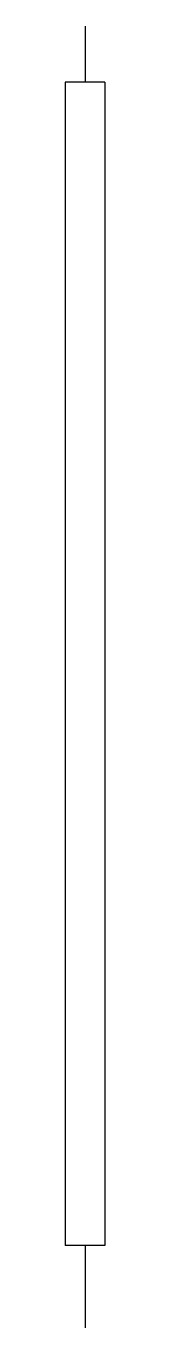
# Model space of a CAD drawing. Header units: millimetres. Extents: x 0 to 48, y 0 to 1580.
import ezdxf

# ---------------------------------------------------------------- set-up
doc = ezdxf.new("R2010")
doc.units = ezdxf.units.MM
doc.layers.add('KwikScaf Matrix', color=7, linetype='Continuous')

# ---------------------------------------------------------------- blocks, each defined once
blk = doc.blocks.new('2D Cross Brace 1.7 Metre D')
at = {"color": 0}
for p, q in [((24, 1579.8), (24, 1511.8)), ((0, 1511.8), (0, 100.2)), ((48, 1511.8), (0, 1511.8)), ((48, 1511.8), (48, 100.2)), ((48, 100.2), (0, 100.2)), ((24, 100.2), (24, 0))]:
    blk.add_line(p, q, dxfattribs=at)

msp = doc.modelspace()

# ---------------------------------------------------------------- block references
at = {"layer": 'KwikScaf Matrix'}
msp.add_blockref('2D Cross Brace 1.7 Metre D', (0, 0), dxfattribs=at)

doc.saveas('drawing.dxf')
